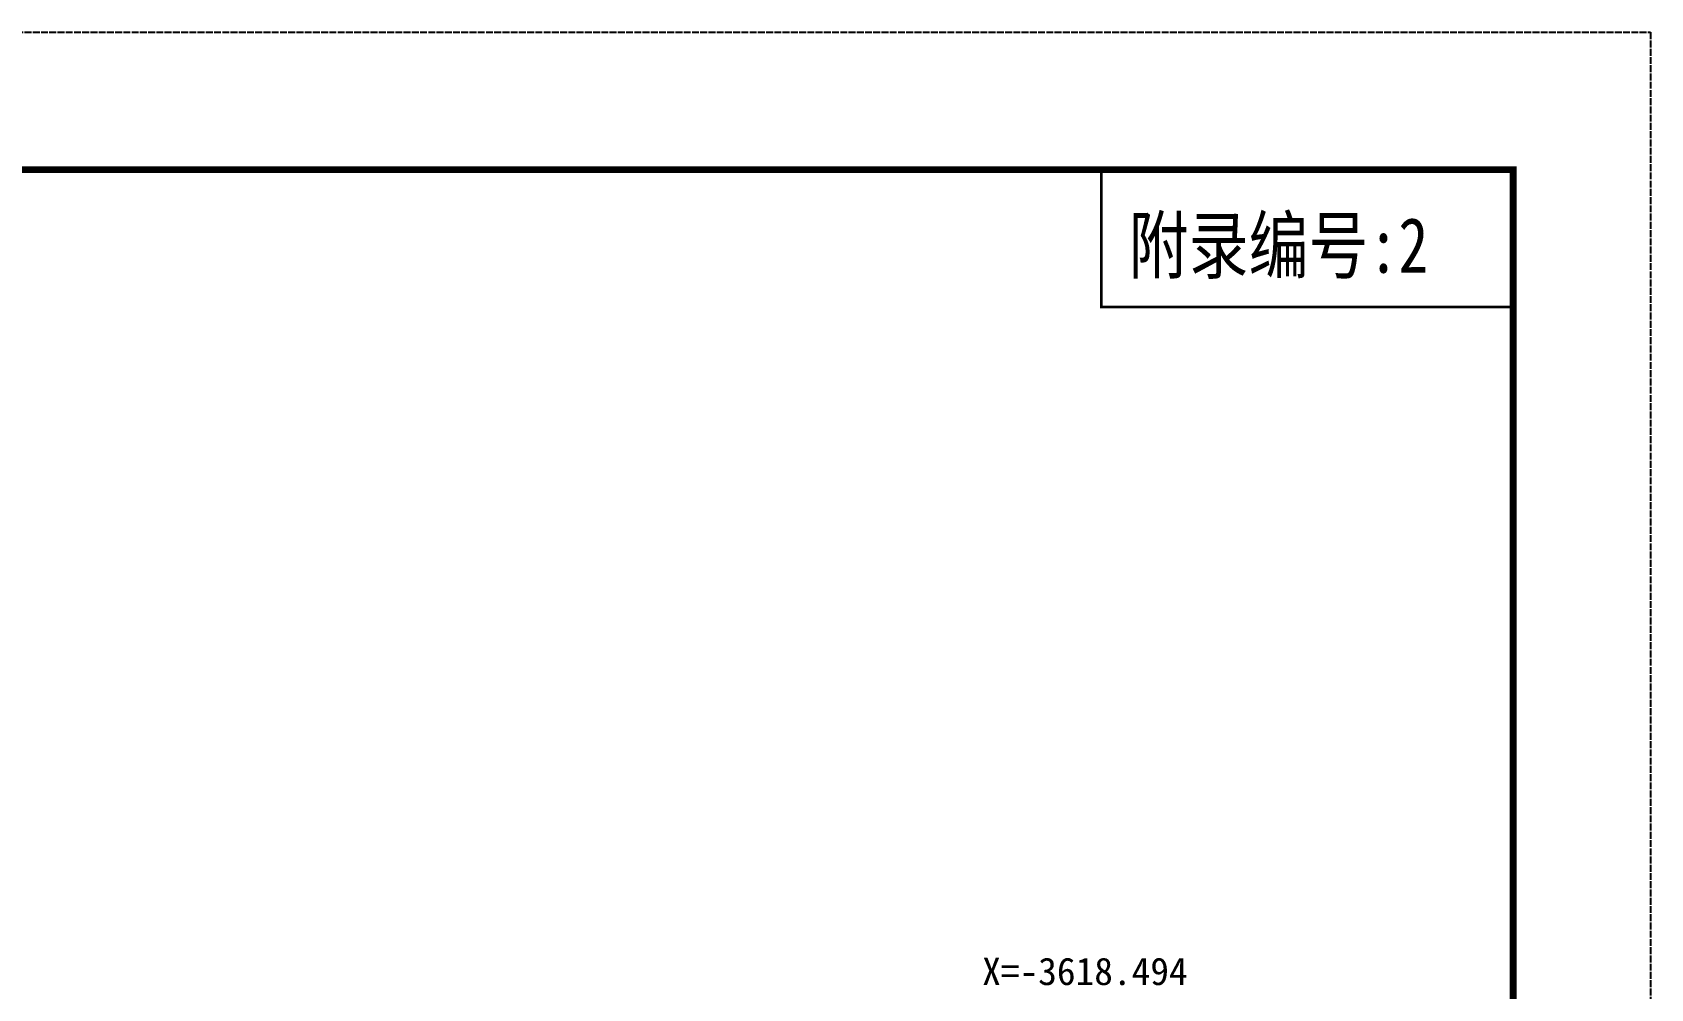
# Model space of a CAD drawing. Header units: millimetres. Extents: x 7408 to 22184, y -2085 to 5798.
# Drawn here: x 7682.5 to 7800.3, y -1801 to -1731.4 of the extents above; entities that cross this region are included whole.
import ezdxf
from ezdxf.enums import TextEntityAlignment as Align

# ---------------------------------------------------------------- set-up
doc = ezdxf.new("R2010")
doc.units = ezdxf.units.MM
doc.linetypes.add('DASHDOT', pattern=[1, 0.5, -0.25, 0, -0.25])
doc.linetypes.add('XX', pattern=[12, 10, -2])
doc.layers.add('KTD', color=7, linetype='Continuous')
doc.layers.add('道路-中心线', color=12, linetype='DASHDOT')
doc.styles.add('DZST', font='SimSun.ttf')

msp = doc.modelspace()

# ---------------------------------------------------------------- linework, layer by layer
at = {"layer": 'KTD', "linetype": 'XX', "ltscale": 0.05}
msp.add_lwpolyline([(7408.34, -2084.94), (7408.34, -1731.35), (7800.34, -1731.35), (7800.34, -2084.94)], close=True, dxfattribs=at)
at = {"layer": 'KTD', "const_width": 0.5}
msp.add_lwpolyline([(7438.34, -2074.94), (7438.34, -1741.35), (7790.34, -1741.35), (7790.34, -2074.94)], close=True, dxfattribs=at)
at = {"layer": 'KTD', "const_width": 0.2}
msp.add_lwpolyline([(7760.34, -1741.35), (7760.34, -1751.35), (7790.34, -1751.35)], dxfattribs=at)

# ---------------------------------------------------------------- texts
at = {"layer": 'KTD', "style": 'DZST', "width": 0.8}
msp.add_text('附录编号:2', height=4, dxfattribs=at).set_placement((7762.34, -1748.85))
at = {"layer": '道路-中心线', "color": 6, "linetype": 'Continuous', "style": 'DZST'}
msp.add_text('X=-3618.494', height=2, dxfattribs=at).set_placement((7759.15, -1799.7), align=Align.MIDDLE_CENTER)

doc.saveas('drawing.dxf')
